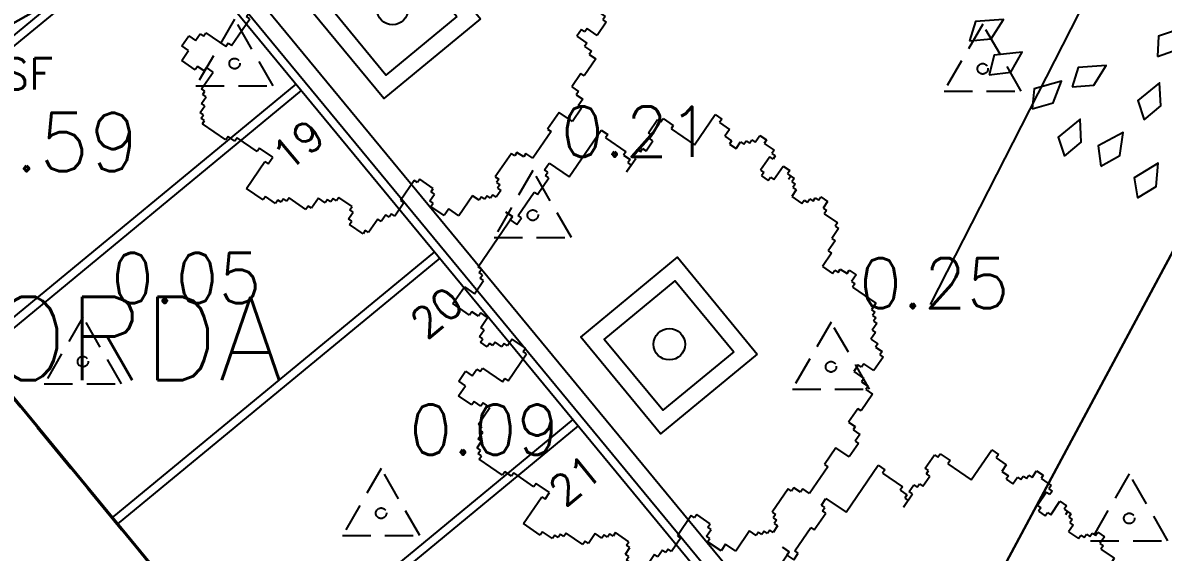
# Model space of a CAD drawing. Header units: metres. Extents: x 543100 to 543604, y 9574012 to 9574398.
# Drawn here: x 543220.15 to 543233.79, y 9574146.17 to 9574152.51 of the extents above; entities that cross this region are included whole.
import ezdxf
from ezdxf.enums import TextEntityAlignment as Align

# ---------------------------------------------------------------- set-up
doc = ezdxf.new("R2010")
doc.units = ezdxf.units.M
doc.header["$LTSCALE"] = 0.1
doc.linetypes.add('CONTINUO', pattern=[0])
doc.linetypes.add('DASHED2', pattern=[9.524999999999999, 6.35, -3.175])
for name, color, linetype in [('_BORDA_ASF', 2, 'CONTINUO'), ('C-TINN-BNDY', 110, 'Continuous'), ('C-TOPO-TEXT', 7, 'Continuous'), ('E2', 7, 'CONTINUO'), ('IMPL_CANTEIRO', 8, 'Continuous'), ('IMPL_MEIO FIO', 8, 'Continuous'), ('IMPL_VEGETAÇÃO', 8, 'Continuous'), ('IMPL_ÁRVORES', 8, 'Continuous'), ('IMPLANTAÇÃO', 1, 'Continuous'), ('MalhaTriTG', 7, 'CONTINUO'), ('PROJ_PLATOS', 2, 'DASHED2'), ('PROJ_TERRA_PERFIS', 2, 'Continuous'), ('TOPO_PONTOS', 2, 'Continuous'), ('V-NODE', 1, 'Continuous'), ('V-NODE-TEXT', 1, 'Continuous'), ('XREF_IMPLNTACAO', 2, 'Continuous')]:
    doc.layers.add(name, color=color, linetype=linetype)
doc.layers.get('IMPLANTAÇÃO').off()
doc.styles.add('COTA250', font='ROMANS.SHX')
doc.styles.add('SIMPLEX', font='simplex', dxfattribs={"height": 0.2})
doc.styles.get("Standard").update_dxf_attribs({"font": 'simplex.shx'})

# ---------------------------------------------------------------- blocks, each defined once
blk = doc.blocks.new('A1')
at = {"color": 2, "linetype": 'ByBlock'}
for points in [[(2064.413029571505, 493.4439551804332), (2045.784321432687, 504.8805277409156), (2024.17452995056, 496.4220492768701), (2048.113343840594, 481.3928191364343)], [(1991.634734787459, 463.9779184025687), (1971.516955659622, 472.5277091494844), (1951.399176531785, 460.9603451977754), (1977.300817158875, 449.6444456797995)], [(1928.840477847009, 447.0518024302787), (1912.988296212271, 462.1027923070845), (1890.094214993406, 458.3093781493918), (1910.39606976075, 438.6426737462253)], [(2052.781049345781, 446.1636626359495), (2034.707317164193, 458.4585462824401), (2012.725750997397, 451.0194808382789), (2035.935842473293, 434.887642047972)], [(2060.538128300302, 409.4101362825501), (2040.420349172464, 417.9599270294652), (2020.302570044627, 406.3925630777569), (2046.204210671717, 395.0766635597803)], [(1994.866913632933, 384.6585699560381), (1983.375456224653, 403.2534715552995), (1960.270752928249, 405.4217961188431), (1974.888176513747, 381.2293283489356)], [(2032.721717842461, 358.8430851264791), (2017.828706599799, 374.8437780795495), (1994.744143173223, 372.4706204294775), (2013.793462005333, 351.5883786650391)], [(2021.972148964042, 304.8519490560146), (2009.706555777216, 322.9455717620334), (1986.530953124968, 324.1373718848881), (2002.155844833067, 300.5830234925842)], [(2000.334241244043, 271.8255011096674), (1988.864301776881, 290.4336833817789), (1965.762122218619, 292.6287336056992), (1980.351550606194, 268.4193728458674)]]:
    blk.add_lwpolyline(points, close=True, dxfattribs=at)
blk = doc.blocks.new('A$C2D12074D')
at = {"layer": 'IMPL_MEIO FIO', "color": 1}
for p, q in [((32.50010823388584, 5.000001030042768), (1.69344712048769e-05, 5.000001030042768)), ((14.30010823393241, 5.000001030042768), (14.30010823393241, 1.030042767524719e-06)), ((14.40010823355988, 5.000001030042768), (14.40010823355988, 1.030042767524719e-06)), ((16.90010823390912, 5.000001030042768), (16.90010823390912, 1.030042767524719e-06)), ((17.00010823353659, 5.000001030042768), (17.00010823353659, 1.030042767524719e-06)), ((19.50010823388584, 5.000001030042768), (19.50010823388584, 1.030042767524719e-06)), ((19.60010823351331, 5.000001030042768), (19.60010823351331, 1.030042767524719e-06)), ((22.10010823386256, 5.000001030042768), (22.10010823386256, 1.030042767524719e-06)), ((22.20010823349003, 5.000001030042768), (22.20010823349003, 1.030042767524719e-06)), ((19.60010823351331, 1.030042767524719e-06), (19.50010823388584, 1.030042767524719e-06))]:
    blk.add_line(p, q, dxfattribs=at)
at = {"layer": 'IMPL_MEIO FIO', "color": 1, "style": 'COTA250'}
for s, p in [('19', (17.47707110526972, 4.558197092264891)), ('20', (20.07707110524643, 4.558197092264891)), ('21', (22.67707110522315, 4.558197092264891))]:
    blk.add_text(s, height=0.36, rotation=90, dxfattribs=at).set_placement(p, align=Align.MIDDLE_CENTER)
blk = doc.blocks.new('Arv-sup')
at = {"layer": 'IMPL_VEGETAÇÃO', "color": 2}
for p, q in [((-0.415055821887476, 2.138491807605618), (-0.3374561002065271, 2.138491807605618)), ((-0.415055821887476, 2.060930780092463), (-0.415055821887476, 2.138491807605618)), ((-0.3374561002065271, 2.138491807605618), (-0.3374561002065271, 2.09971129384904)), ((-0.3374561002065271, 2.09971129384904), (-0.2210565176851027, 2.09971129384904)), ((-0.2210565176851027, 2.09971129384904), (-0.2210565176851027, 2.060930780092463)), ((-0.8806546373597381, 2.060930780092463), (-0.8030544302922191, 2.060930780092463)), ((-0.8806546373597381, 1.71190549425117), (-0.8806546373597381, 2.060930780092463)), ((-0.8030544302922191, 2.060930780092463), (-0.8030544302922191, 2.022150266335885)), ((-0.8030544302922191, 2.022150266335885), (-0.6866548477707966, 2.022150266335885)), ((-0.6866548477707966, 2.022150266335885), (-0.6866548477707966, 1.94458890780669)), ((-0.5314554044088986, 1.983369752579293), (-0.492655543568425, 1.983369752579293)), ((-0.5314554044088986, 1.905808394050112), (-0.5314554044088986, 1.983369752579293)), ((-0.492655543568425, 2.022150266335885), (-0.4538556827279496, 2.022150266335885)), ((-0.492655543568425, 1.983369752579293), (-0.492655543568425, 2.022150266335885)), ((-0.4538556827279496, 2.060930780092463), (-0.415055821887476, 2.060930780092463)), ((-0.4538556827279496, 2.022150266335885), (-0.4538556827279496, 2.060930780092463)), ((-0.2210565176851027, 2.060930780092463), (-0.1822566568446291, 2.060930780092463)), ((-0.2210565176851027, 2.022150266335885), (-0.2210565176851027, 1.86702788029352)), ((-0.1822566568446291, 2.022150266335885), (-0.2210565176851027, 2.022150266335885)), ((-0.1822566568446291, 2.060930780092463), (-0.1822566568446291, 2.022150266335885)), ((-0.06585707432320476, 2.022150266335885), (0.01174264735774422, 2.022150266335885)), ((-0.06585707432320476, 1.86702788029352), (-0.06585707432320476, 2.022150266335885)), ((0.01174264735774422, 2.022150266335885), (0.01174264735774422, 1.983369752579293)), ((0.01174264735774422, 1.983369752579293), (0.05054250819821782, 1.983369752579293)), ((0.01174264735774422, 1.983369752579293), (0.08934236903869142, 1.983369752579293)), ((0.05054250819821782, 1.983369752579293), (0.05054250819821782, 1.94458890780669)), ((0.08934236903869142, 1.983369752579293), (0.08934236903869142, 1.94458890780669)), ((0.3997412557624873, 1.983369752579293), (0.4773414628300063, 1.983369752579293)), ((0.3997412557624873, 1.94458890780669), (0.3997412557624873, 1.983369752579293)), ((0.4773414628300063, 1.983369752579293), (0.4773414628300063, 1.905808394050112)), ((-0.6866548477707966, 1.94458890780669), (-0.6090551260898476, 1.94458890780669)), ((-0.6090551260898476, 1.94458890780669), (-0.6090551260898476, 1.905808394050112)), ((-0.6090551260898476, 1.905808394050112), (-0.5314554044088986, 1.905808394050112)), ((-0.2210565176851027, 1.86702788029352), (-0.1822566568446291, 1.86702788029352)), ((-0.1822566568446291, 1.86702788029352), (-0.1822566568446291, 1.828247366536942)), ((-0.1046569351636801, 1.86702788029352), (-0.06585707432320476, 1.86702788029352)), ((-0.1046569351636801, 1.828247366536942), (-0.1046569351636801, 1.86702788029352)), ((0.08934236903869142, 1.94458890780669), (0.1281422298791668, 1.94458890780669)), ((0.1281422298791668, 1.94458890780669), (0.1281422298791668, 1.905808394050112)), ((0.1281422298791668, 1.905808394050112), (0.1669420907196404, 1.905808394050112)), ((0.1669420907196404, 1.905808394050112), (0.1669420907196404, 1.828247366536942)), ((0.2833416732410647, 1.86702788029352), (0.3221415340815383, 1.86702788029352)), ((0.2833416732410647, 1.828247366536942), (0.2833416732410647, 1.86702788029352)), ((0.3221415340815383, 1.905808394050112), (0.3609413949220137, 1.905808394050112)), ((0.3221415340815383, 1.86702788029352), (0.3221415340815383, 1.905808394050112)), ((0.3609413949220137, 1.94458890780669), (0.3997412557624873, 1.94458890780669)), ((0.3609413949220137, 1.905808394050112), (0.3609413949220137, 1.94458890780669)), ((0.4773414628300063, 1.905808394050112), (0.5161413236704799, 1.905808394050112)), ((0.5161413236704799, 1.905808394050112), (0.5161413236704799, 1.86702788029352)), ((0.5161413236704799, 1.86702788029352), (0.6713407670323779, 1.86702788029352)), ((0.6713407670323779, 1.86702788029352), (0.6713407670323779, 1.828247366536942)), ((-1.268653245764483, 1.750686008007747), (-1.152253663243059, 1.750686008007747)), ((-1.268653245764483, 1.71190549425117), (-1.268653245764483, 1.750686008007747)), ((-1.152253663243059, 1.750686008007747), (-1.152253663243059, 1.71190549425117)), ((-0.1822566568446291, 1.828247366536942), (-0.1046569351636801, 1.828247366536942)), ((0.1669420907196404, 1.828247366536942), (0.2833416732410647, 1.828247366536942)), ((0.6713407670323779, 1.828247366536942), (0.7101406278728533, 1.828247366536942)), ((0.7101406278728533, 1.828247366536942), (0.7101406278728533, 1.71190549425117)), ((-1.307453106604957, 1.71190549425117), (-1.268653245764483, 1.71190549425117)), ((-1.307453106604957, 1.556783108208819), (-1.307453106604957, 1.71190549425117)), ((-1.152253663243059, 1.71190549425117), (-0.8806546373597381, 1.71190549425117)), ((0.7101406278728533, 1.71190549425117), (0.7489404887133269, 1.71190549425117)), ((0.7489404887133269, 1.71190549425117), (0.7489404887133269, 1.595563621965397)), ((-1.268653245764483, 1.556783108208819), (-1.307453106604957, 1.556783108208819)), ((-1.268653245764483, 1.518002594452227), (-1.268653245764483, 1.556783108208819)), ((0.7489404887133269, 1.595563621965397), (0.7877403495538022, 1.595563621965397)), ((0.7877403495538022, 1.595563621965397), (0.7877403495538022, 1.440441235923046)), ((1.020539514596647, 1.556783108208819), (1.098139236277596, 1.556783108208819)), ((1.020539514596647, 1.518002594452227), (1.020539514596647, 1.556783108208819)), ((1.098139236277596, 1.556783108208819), (1.098139236277596, 1.479221749679624)), ((-1.229853384924008, 1.518002594452227), (-1.268653245764483, 1.518002594452227)), ((-1.229853384924008, 1.401660722166454), (-1.229853384924008, 1.518002594452227)), ((0.7877403495538022, 1.440441235923046), (0.9041399320752248, 1.440441235923046)), ((0.9041399320752248, 1.479221749679624), (0.9429397929157002, 1.479221749679624)), ((0.9041399320752248, 1.440441235923046), (0.9041399320752248, 1.479221749679624)), ((0.9429397929157002, 1.518002594452227), (1.020539514596647, 1.518002594452227)), ((0.9429397929157002, 1.479221749679624), (0.9429397929157002, 1.518002594452227)), ((1.098139236277596, 1.479221749679624), (1.136939097118072, 1.479221749679624)), ((1.136939097118072, 1.479221749679624), (1.136939097118072, 1.440441235923046)), ((1.136939097118072, 1.440441235923046), (1.408538123001392, 1.440441235923046)), ((1.408538123001392, 1.440441235923046), (1.408538123001392, 1.362880208409877)), ((-1.695451715009701, 0.7811711779970381), (-1.695451715009701, 1.324099363637274)), ((-1.695451715009701, 1.324099363637274), (-1.617851993328753, 1.324099363637274)), ((-1.617851993328753, 1.324099363637274), (-1.617851993328753, 1.285318849880682)), ((-1.307453106604957, 1.362880208409877), (-1.268653245764483, 1.362880208409877)), ((-1.307453106604957, 1.285318849880682), (-1.307453106604957, 1.362880208409877)), ((-1.268653245764483, 1.401660722166454), (-1.229853384924008, 1.401660722166454)), ((-1.268653245764483, 1.362880208409877), (-1.268653245764483, 1.401660722166454)), ((1.408538123001392, 1.362880208409877), (1.447337983841868, 1.362880208409877)), ((1.447337983841868, 1.362880208409877), (1.447337983841868, 1.324099363637274)), ((1.447337983841868, 1.324099363637274), (1.486137844682341, 1.324099363637274)), ((1.486137844682341, 1.324099363637274), (1.486137844682341, 1.285318849880682)), ((-1.617851993328753, 1.285318849880682), (-1.385052828285906, 1.285318849880682)), ((-1.385052828285906, 1.285318849880682), (-1.385052828285906, 1.246538336124104)), ((-1.385052828285906, 1.246538336124104), (-1.307453106604957, 1.246538336124104)), ((-1.268653245764483, 1.285318849880682), (-1.307453106604957, 1.285318849880682)), ((-1.307453106604957, 1.246538336124104), (-1.307453106604957, 1.207757822367526)), ((-1.307453106604957, 1.207757822367526), (-1.268653245764483, 1.207757822367526)), ((-1.268653245764483, 1.130196463838331), (-1.268653245764483, 1.285318849880682)), ((-1.268653245764483, 1.207757822367526), (-1.268653245764483, 1.130196463838331)), ((1.486137844682341, 1.285318849880682), (1.524937705522817, 1.285318849880682)), ((1.524937705522817, 1.285318849880682), (1.524937705522817, 1.207757822367526)), ((1.524937705522817, 1.207757822367526), (1.56373756636329, 1.207757822367526)), ((1.56373756636329, 1.207757822367526), (1.56373756636329, 1.130196463838331)), ((1.56373756636329, 1.130196463838331), (1.641337288044239, 1.130196463838331)), ((1.641337288044239, 1.130196463838331), (1.641337288044239, 1.091415950081753)), ((1.641337288044239, 1.091415950081753), (1.718937009725188, 1.091415950081753)), ((1.718937009725188, 1.091415950081753), (1.718937009725188, 1.052635436325176)), ((1.718937009725188, 1.052635436325176), (1.757736870565662, 1.052635436325176)), ((1.757736870565662, 1.052635436325176), (1.757736870565662, 0.8975130502828108)), ((1.641337288044239, 0.8975130502828108), (1.641337288044239, 0.8587322055102078)), ((1.757736870565662, 0.8975130502828108), (1.641337288044239, 0.8975130502828108)), ((-1.928250880052548, 0.7811711779970381), (-1.695451715009701, 0.7811711779970381)), ((-1.928250880052548, 0.7036101504838825), (-1.928250880052548, 0.7811711779970381)), ((1.602537427203764, 0.8587322055102078), (1.602537427203764, 0.7811711779970381)), ((1.641337288044239, 0.8587322055102078), (1.602537427203764, 0.8587322055102078)), ((1.602537427203764, 0.7811711779970381), (1.718937009725188, 0.7811711779970381)), ((1.718937009725188, 0.7811711779970381), (1.718937009725188, 0.7423906642404603)), ((-1.889451019212073, 0.7036101504838825), (-1.928250880052548, 0.7036101504838825)), ((-1.889451019212073, 0.6648293057112653), (-1.889451019212073, 0.7036101504838825)), ((-1.850651158371599, 0.6648293057112653), (-1.889451019212073, 0.6648293057112653)), ((-1.850651158371599, 0.470926405912337), (-1.850651158371599, 0.6648293057112653)), ((1.718937009725188, 0.7423906642404603), (1.796536731406137, 0.7423906642404603)), ((1.796536731406137, 0.7423906642404603), (1.796536731406137, 0.7036101504838825)), ((1.796536731406137, 0.7036101504838825), (1.874136938473656, 0.7036101504838825)), ((1.874136938473656, 0.7036101504838825), (1.874136938473656, 0.5097069196689148)), ((-1.889451019212073, 0.470926405912337), (-1.850651158371599, 0.470926405912337)), ((-1.889451019212073, 0.1994621475841996), (-1.889451019212073, 0.470926405912337)), ((1.835337077633181, 0.5097069196689148), (1.835337077633181, 0.3545845336265643)), ((1.874136938473656, 0.5097069196689148), (1.835337077633181, 0.5097069196689148)), ((1.835337077633181, 0.3545845336265643), (1.91293679931413, 0.3545845336265643)), ((1.91293679931413, 0.3545845336265643), (1.91293679931413, 0.3158040198699723)), ((1.91293679931413, 0.3158040198699723), (1.990536520995079, 0.3158040198699723)), ((1.990536520995079, 0.3158040198699723), (1.990536520995079, 0.2382429923568168)), ((1.990536520995079, 0.2382429923568168), (2.029336381835552, 0.2382429923568168)), ((2.029336381835552, 0.2382429923568168), (2.029336381835552, 0.08312060631445206)), ((-2.005850601733496, 0.1606816338276218), (-1.928250880052548, 0.1606816338276218)), ((-1.928250880052548, 0.1606816338276218), (-2.005850601733496, 0.1606816338276218)), ((-1.928250880052548, 0.1606816338276218), (-1.928250880052548, 0.121901120071044)), ((-1.928250880052548, -0.4210273965852167), (-1.928250880052548, 0.1606816338276218)), ((-1.928250880052548, 0.121901120071044), (-1.850651158371599, 0.121901120071044)), ((-1.850651158371599, 0.1994621475841996), (-1.889451019212073, 0.1994621475841996)), ((-1.850651158371599, 0.121901120071044), (-1.850651158371599, 0.1994621475841996)), ((1.874136938473656, 0.08312060631445206), (1.874136938473656, -0.1107826245005015)), ((2.029336381835552, 0.08312060631445206), (1.874136938473656, 0.08312060631445206)), ((1.874136938473656, -0.1107826245005015), (1.91293679931413, -0.1107826245005015)), ((1.91293679931413, -0.1107826245005015), (1.91293679931413, -0.4210273965852167)), ((-1.889451019212073, -0.4210273965852167), (-1.928250880052548, -0.4210273965852167)), ((-1.889451019212073, -0.4598079103417945), (-1.889451019212073, -0.4210273965852167)), ((1.835337077633181, -0.4210273965852167), (1.835337077633181, -0.4598079103417945)), ((1.91293679931413, -0.4210273965852167), (1.835337077633181, -0.4210273965852167)), ((-1.850651158371599, -0.4598079103417945), (-1.889451019212073, -0.4598079103417945)), ((-1.850651158371599, -0.4985884240983864), (-1.850651158371599, -0.4598079103417945)), ((-1.811851297531124, -0.4985884240983864), (-1.850651158371599, -0.4985884240983864)), ((-1.811851297531124, -0.653710810140737), (-1.811851297531124, -0.4985884240983864)), ((1.718937009725188, -0.4985884240983864), (1.718937009725188, -0.7700526824265097)), ((1.757736870565662, -0.4985884240983864), (1.718937009725188, -0.4985884240983864)), ((1.757736870565662, -0.4598079103417945), (1.757736870565662, -0.4985884240983864)), ((1.835337077633181, -0.4598079103417945), (1.757736870565662, -0.4598079103417945)), ((-1.928250880052548, -0.653710810140737), (-1.811851297531124, -0.653710810140737)), ((-1.928250880052548, -0.8476137099396652), (-1.928250880052548, -0.653710810140737)), ((-1.734251575850176, -0.8476137099396652), (-1.928250880052548, -0.8476137099396652)), ((-1.734251575850176, -0.8088331961830875), (-1.734251575850176, -0.8476137099396652)), ((-1.656651854169227, -0.8088331961830875), (-1.734251575850176, -0.8088331961830875)), ((-1.656651854169227, -0.7700526824265097), (-1.656651854169227, -0.8088331961830875)), ((-1.579052132488278, -0.7700526824265097), (-1.656651854169227, -0.7700526824265097)), ((-1.579052132488278, -0.8863942236962572), (-1.579052132488278, -0.7700526824265097)), ((-1.268653245764483, -0.8088331961830875), (-1.268653245764483, -0.8863942236962572)), ((-1.113453802402585, -0.8088331961830875), (-1.268653245764483, -0.8088331961830875)), ((-1.113453802402585, -0.8476137099396652), (-1.113453802402585, -0.8088331961830875)), ((-1.07465394156211, -0.8476137099396652), (-1.113453802402585, -0.8476137099396652)), ((-1.07465394156211, -1.15785848202438), (-1.07465394156211, -0.8476137099396652)), ((1.718937009725188, -0.7700526824265097), (1.757736870565662, -0.7700526824265097)), ((1.757736870565662, -0.7700526824265097), (1.757736870565662, -0.8088331961830875)), ((1.757736870565662, -0.8088331961830875), (1.796536731406137, -0.8088331961830875)), ((1.796536731406137, -0.8088331961830875), (1.796536731406137, -0.8476137099396652)), ((1.796536731406137, -0.8476137099396652), (1.835337077633181, -0.8476137099396652)), ((1.835337077633181, -0.8476137099396652), (1.835337077633181, -0.9251750684688602)), ((-1.540252271647804, -0.8863942236962572), (-1.579052132488278, -0.8863942236962572)), ((-1.540252271647804, -0.963955582225438), (-1.540252271647804, -0.8863942236962572)), ((-1.501452410807329, -0.963955582225438), (-1.540252271647804, -0.963955582225438)), ((-1.501452410807329, -1.00273609598203), (-1.501452410807329, -0.963955582225438)), ((-1.42385268912638, -0.963955582225438), (-1.42385268912638, -1.00273609598203)), ((-1.385052828285906, -0.963955582225438), (-1.42385268912638, -0.963955582225438)), ((-1.385052828285906, -0.9251750684688602), (-1.385052828285906, -0.963955582225438)), ((-1.307453106604957, -0.9251750684688602), (-1.385052828285906, -0.9251750684688602)), ((-1.307453106604957, -0.8863942236962572), (-1.307453106604957, -0.9251750684688602)), ((-1.268653245764483, -0.8863942236962572), (-1.307453106604957, -0.8863942236962572)), ((1.757736870565662, -0.963955582225438), (1.757736870565662, -1.00273609598203)), ((1.796536731406137, -0.963955582225438), (1.757736870565662, -0.963955582225438)), ((1.796536731406137, -0.9251750684688602), (1.796536731406137, -0.963955582225438)), ((1.835337077633181, -0.9251750684688602), (1.796536731406137, -0.9251750684688602)), ((-1.42385268912638, -1.00273609598203), (-1.501452410807329, -1.00273609598203)), ((1.641337288044239, -1.041516609738608), (1.641337288044239, -1.274200354310153)), ((1.718937009725188, -1.041516609738608), (1.641337288044239, -1.041516609738608)), ((1.718937009725188, -1.00273609598203), (1.718937009725188, -1.041516609738608)), ((1.757736870565662, -1.00273609598203), (1.718937009725188, -1.00273609598203)), ((-1.346252967445432, -1.196638995780958), (-1.113453802402585, -1.196638995780958)), ((-1.346252967445432, -1.235419840553575), (-1.346252967445432, -1.196638995780958)), ((-1.113453802402585, -1.15785848202438), (-1.07465394156211, -1.15785848202438)), ((-1.113453802402585, -1.196638995780958), (-1.113453802402585, -1.15785848202438)), ((-1.113453802402585, -1.15785848202438), (-1.113453802402585, -1.196638995780958)), ((-1.113453802402585, -1.196638995780958), (-1.113453802402585, -1.15785848202438)), ((1.29213854047997, -1.196638995780958), (1.136939097118072, -1.196638995780958)), ((1.136939097118072, -1.196638995780958), (1.136939097118072, -1.235419840553575)), ((1.29213854047997, -1.235419840553575), (1.29213854047997, -1.196638995780958)), ((-1.385052828285906, -1.235419840553575), (-1.346252967445432, -1.235419840553575)), ((-1.385052828285906, -1.312980868066731), (-1.385052828285906, -1.235419840553575)), ((1.098139236277596, -1.235419840553575), (1.098139236277596, -1.468103254109096)), ((1.136939097118072, -1.235419840553575), (1.098139236277596, -1.235419840553575)), ((1.330938401320443, -1.235419840553575), (1.29213854047997, -1.235419840553575)), ((1.330938401320443, -1.312980868066731), (1.330938401320443, -1.235419840553575)), ((1.524937705522817, -1.274200354310153), (1.524937705522817, -1.351761381823323)), ((1.641337288044239, -1.274200354310153), (1.524937705522817, -1.274200354310153)), ((-1.462652549966855, -1.312980868066731), (-1.385052828285906, -1.312980868066731)), ((-1.462652549966855, -1.429322740352504), (-1.462652549966855, -1.312980868066731)), ((1.369738262160919, -1.312980868066731), (1.330938401320443, -1.312980868066731)), ((1.369738262160919, -1.351761381823323), (1.369738262160919, -1.312980868066731)), ((1.524937705522817, -1.351761381823323), (1.369738262160919, -1.351761381823323)), ((-1.385052828285906, -1.429322740352504), (-1.462652549966855, -1.429322740352504)), ((-1.385052828285906, -1.545664612638276), (-1.385052828285906, -1.429322740352504)), ((-1.229853384924008, -1.506883767865673), (-1.229853384924008, -1.545664612638276)), ((-1.152253663243059, -1.506883767865673), (-1.229853384924008, -1.506883767865673)), ((-1.152253663243059, -1.468103254109096), (-1.152253663243059, -1.506883767865673)), ((-1.07465394156211, -1.468103254109096), (-1.152253663243059, -1.468103254109096)), ((-1.07465394156211, -1.662006153908024), (-1.07465394156211, -1.468103254109096)), ((1.098139236277596, -1.468103254109096), (1.136939097118072, -1.468103254109096)), ((1.136939097118072, -1.468103254109096), (1.136939097118072, -1.623225640151446)), ((-1.229853384924008, -1.545664612638276), (-1.385052828285906, -1.545664612638276)), ((1.098139236277596, -1.623225640151446), (1.098139236277596, -1.662006153908024)), ((1.136939097118072, -1.623225640151446), (1.098139236277596, -1.623225640151446)), ((-1.035854080721636, -1.662006153908024), (-1.07465394156211, -1.662006153908024)), ((-1.035854080721636, -1.700786998680641), (-1.035854080721636, -1.662006153908024)), ((-0.9970542198811607, -1.700786998680641), (-1.035854080721636, -1.700786998680641)), ((-0.9970542198811607, -1.778348026193797), (-0.9970542198811607, -1.700786998680641)), ((1.020539514596647, -1.739567512437219), (1.020539514596647, -1.894689898479569)), ((1.059339375437123, -1.739567512437219), (1.020539514596647, -1.739567512437219)), ((1.059339375437123, -1.662006153908024), (1.059339375437123, -1.739567512437219)), ((1.098139236277596, -1.662006153908024), (1.059339375437123, -1.662006153908024)), ((-0.9582543590406871, -1.778348026193797), (-0.9970542198811607, -1.778348026193797)), ((-0.9582543590406871, -1.855909053706966), (-0.9582543590406871, -1.778348026193797)), ((-0.1434567960041537, -1.817128539950389), (-0.2986562393660517, -1.817128539950389)), ((-0.2986562393660517, -1.817128539950389), (-0.2986562393660517, -1.855909053706966)), ((-0.1434567960041537, -1.894689898479569), (-0.1434567960041537, -1.817128539950389)), ((0.5549411845109553, -1.817128539950389), (0.5549411845109553, -1.855909053706966)), ((0.5937410453514289, -1.817128539950389), (0.5549411845109553, -1.817128539950389)), ((0.5937410453514289, -1.778348026193797), (0.5937410453514289, -1.817128539950389)), ((0.7489404887133269, -1.778348026193797), (0.5937410453514289, -1.778348026193797)), ((0.7489404887133269, -1.817128539950389), (0.7489404887133269, -1.778348026193797)), ((0.7877403495538022, -1.817128539950389), (0.7489404887133269, -1.817128539950389)), ((0.7877403495538022, -1.894689898479569), (0.7877403495538022, -1.817128539950389)), ((-0.9194544982002117, -1.855909053706966), (-0.9582543590406871, -1.855909053706966)), ((-0.9194544982002117, -1.894689898479569), (-0.9194544982002117, -1.855909053706966)), ((-0.8806546373597381, -1.894689898479569), (-0.9194544982002117, -1.894689898479569)), ((-0.8806546373597381, -1.933470412236161), (-0.8806546373597381, -1.894689898479569)), ((-0.6090551260898476, -1.933470412236161), (-0.8806546373597381, -1.933470412236161)), ((-0.6090551260898476, -1.894689898479569), (-0.6090551260898476, -1.933470412236161)), ((-0.5314554044088986, -1.894689898479569), (-0.6090551260898476, -1.894689898479569)), ((-0.5314554044088986, -1.855909053706966), (-0.5314554044088986, -1.894689898479569)), ((-0.2986562393660517, -1.855909053706966), (-0.5314554044088986, -1.855909053706966)), ((-0.1822566568446291, -2.204934670564285), (-0.1822566568446291, -1.894689898479569)), ((-0.1822566568446291, -1.894689898479569), (-0.1434567960041537, -1.894689898479569)), ((0.4385411166029627, -1.894689898479569), (0.4385411166029627, -2.011031439749317)), ((0.5161413236704799, -1.894689898479569), (0.4385411166029627, -1.894689898479569)), ((0.5161413236704799, -1.855909053706966), (0.5161413236704799, -1.894689898479569)), ((0.5549411845109553, -1.855909053706966), (0.5161413236704799, -1.855909053706966)), ((0.8265402103942758, -1.894689898479569), (0.7877403495538022, -1.894689898479569)), ((0.8265402103942758, -1.933470412236161), (0.8265402103942758, -1.894689898479569)), ((0.9817396537561738, -1.933470412236161), (0.8265402103942758, -1.933470412236161)), ((0.9817396537561738, -1.894689898479569), (0.9817396537561738, -1.933470412236161)), ((1.020539514596647, -1.894689898479569), (0.9817396537561738, -1.894689898479569)), ((0.2057419515601158, -2.049812284521934), (0.2057419515601158, -2.088592798278512)), ((0.3997412557624873, -2.049812284521934), (0.2057419515601158, -2.049812284521934)), ((0.3997412557624873, -2.011031439749317), (0.3997412557624873, -2.049812284521934)), ((0.4385411166029627, -2.011031439749317), (0.3997412557624873, -2.011031439749317)), ((0.01174264735774422, -2.166153825791667), (0.01174264735774422, -2.204934670564285)), ((0.1281422298791668, -2.166153825791667), (0.01174264735774422, -2.166153825791667)), ((0.1281422298791668, -2.12737331203509), (0.1281422298791668, -2.166153825791667)), ((0.1669420907196404, -2.12737331203509), (0.1281422298791668, -2.12737331203509)), ((0.1669420907196404, -2.088592798278512), (0.1669420907196404, -2.12737331203509)), ((0.2057419515601158, -2.088592798278512), (0.1669420907196404, -2.088592798278512)), ((0.01174264735774422, -2.204934670564285), (-0.1822566568446291, -2.204934670564285))]:
    blk.add_line(p, q, dxfattribs=at)
blk.add_circle((0, 1.4210854715202e-14), 0.15, dxfattribs=at)
blk = doc.blocks.new('A$C00972E22')
at = {"layer": 'IMPL_CANTEIRO'}
for points in [[(108.6311485612532, 63.93928468599916), (108.032740169554, 62.56381844170392), (106.6572739229305, 63.16222683340311), (107.2556823146297, 64.537693079561)], [(108.3679652767023, 63.83567697554827), (107.9291324560763, 62.82700172625482), (106.9204572084127, 63.26583454757929), (107.3592900288058, 64.27450979501009)], [(113.3994315514574, 61.86480226367712), (112.8010231597582, 60.48933601938188), (111.4255569131346, 61.08774441108108), (112.0239653048338, 62.46321065723896)], [(113.1362482669065, 61.76119455322623), (112.6974154462805, 60.75251930393279), (111.6887401986169, 61.19135212525725), (112.12757301901, 62.20002737268806)]]:
    blk.add_lwpolyline(points, close=True, dxfattribs=at)
at = {"layer": 'IMPL_MEIO FIO'}
for p, q in [((121.7146471024025, 56.17517173662782), (95.86074409121647, 67.42313404381275)), ((121.4514638168039, 56.07156402058899), (95.93378588207997, 67.17324872687459))]:
    blk.add_line(p, q, dxfattribs=at)
at = {"layer": 'IMPL_MEIO FIO', "rotation": 336.4881375399603}
blk.add_blockref('A$C2D12074D', (89.52818690880667, 64.3983079586178), dxfattribs=at)
at = {"layer": 'IMPL_VEGETAÇÃO', "xscale": 0.01191695927106706, "yscale": 0.01191695927106706, "zscale": 0.01191695927106706, "rotation": 270.0000000000018}
blk.add_blockref('A1', (110.7221410917118, 90.19363564066589), dxfattribs=at)
at = {"layer": 'IMPL_ÁRVORES', "xscale": 1.250000000032823, "yscale": 1.250000000032823, "zscale": 1.250000000032823, "rotation": 352.5671641060251}
for p in [(107.6407294980017, 63.56613325513899), (112.4090124882059, 61.49165083281696), (117.1772954786429, 59.41716840863228)]:
    blk.add_blockref('Arv-sup', p, dxfattribs=at)
blk = doc.blocks.new('Base_Implantacao')
at = {"layer": 'IMPLANTAÇÃO', "rotation": 333.0393706475627}
blk.add_blockref('A$C00972E22', (543099.8097354489, 9574144.815856133), dxfattribs=at)
at = {"layer": 'MalhaTriTG', "color": 132}
mesh = blk.add_polyface(dxfattribs=at)
corners = [(543142.756, 9574194.541, 31.722), (543148.318, 9574190.698, 31.624), (543151.565, 9574196.499, 31.609), (543165.31, 9574192.044, 31.151), (543178.769, 9574179.812, 30.825), (543176.729, 9574192.765, 30.868), (543154.598, 9574198.364, 31.621), (543180.502, 9574198.731, 30.876), (543188.743, 9574184.577, 31), (543167.061, 9574201.461, 31.347), (543157.511, 9574198.838, 31.405), (543195.541, 9574163.399, 30.542), (543212.146, 9574141.696, 30.606), (543217.527, 9574151.083, 30.588), (543203.54, 9574153.613, 30.565), (543204.89, 9574166.147, 30.691), (543210.062, 9574160.14, 30.652), (543213.866, 9574164.081, 30.605), (543227.87, 9574138.514, 30.536), (543242.024, 9574164.941, 30.147), (543196.284, 9574190.719, 30.635), (543189.881, 9574180.728, 30.729), (543199.388, 9574171.327, 30.672), (543212.837, 9574183.447, 30.322), (543228.12, 9574178.146, 30.249), (543230.544, 9574191.565, 30.227), (543214.869, 9574201.169, 30.374), (543248.316, 9574182.248, 30.087), (543233.964, 9574136.193, 30.404), (543243.37, 9574169.714, 30.153), (543270.17, 9574136.639, 31.32), (543248.6, 9574210.1, 30.139), (543261.591, 9574204.385, 30.088), (543269.51, 9574216.865, 29.996)]
mesh.append_faces([[corners[k] for k in face] for face in [(0, 1, 2), (2, 1, 3), (3, 4, 5), (3, 6, 2), (7, 5, 8), (9, 3, 5), (3, 10, 6), (5, 4, 8), (3, 1, 4), (1, 11, 4), (12, 13, 14), (15, 11, 14), (16, 14, 13), (15, 14, 16), (16, 13, 17), (14, 11, 1), (13, 18, 19), (13, 19, 17), (20, 8, 21), (21, 8, 4), (22, 21, 11), (20, 21, 22), (20, 22, 23), (20, 7, 8), (23, 15, 17), (17, 15, 16), (19, 24, 17), (23, 17, 24), (23, 25, 26), (25, 23, 24), (26, 20, 23), (25, 24, 27), (23, 22, 15), (22, 11, 15), (11, 21, 4), (18, 28, 19), (19, 29, 24), (27, 24, 29), (19, 30, 29), (29, 30, 27), (27, 31, 25), (32, 27, 30), (30, 33, 32)]], dxfattribs={"color": 132})
mesh = blk.add_polyface(dxfattribs=at)
corners = [(543217.527, 9574151.083, 30.588), (543212.146, 9574141.696, 30.606), (543227.87, 9574138.514, 30.536), (543218.213, 9574132.127, 30.606), (543218.149, 9574132.02, 30.592), (543220.397, 9574127.869, 30.711), (543234.75, 9574129.498, 30.578), (543224.923, 9574118.643, 30.568), (543233.964, 9574136.193, 30.404), (543230.494, 9574107.16, 30.55), (543244.423, 9574117.288, 30.838), (543236.638, 9574082.971, 30.735), (543252.639, 9574083.92, 30.902), (543235.958, 9574090.724, 30.618), (543249.491, 9574108.999, 30.853), (543234.028, 9574098.294, 30.574), (543251.976, 9574103.299, 30.912), (543253.689, 9574094.488, 30.921), (543250.322, 9574065.652, 31.089), (543251.079, 9574072.337, 31.017), (543264.92, 9574086.772, 30.888), (543253.987, 9574062.608, 30.917), (543262.575, 9574092.285, 31.512), (543256.009, 9574099.024, 31.482), (543257.539, 9574110.432, 31.47), (543266.449, 9574086.14, 31.231), (543259.303, 9574115.446, 31.397), (543270.17, 9574136.639, 31.32), (543242.024, 9574164.941, 30.147)]
mesh.append_faces([[corners[k] for k in face] for face in [(0, 1, 2), (3, 1, 4), (4, 5, 3), (6, 5, 7), (6, 2, 5), (5, 2, 3), (8, 2, 6), (3, 2, 1), (7, 9, 10), (7, 11, 9), (12, 13, 11), (14, 15, 16), (13, 15, 11), (13, 17, 15), (14, 10, 9), (11, 18, 19), (11, 15, 9), (12, 19, 20), (21, 19, 18), (22, 17, 12), (17, 13, 12), (16, 17, 23), (16, 15, 17), (22, 23, 17), (14, 16, 24), (25, 19, 21), (12, 11, 19), (14, 26, 10), (6, 27, 8), (28, 8, 27), (6, 10, 27), (7, 10, 6), (16, 23, 24), (15, 14, 9), (26, 24, 22), (22, 24, 23), (20, 22, 12), (25, 26, 22), (26, 27, 10), (25, 22, 20), (26, 25, 27), (20, 19, 25), (24, 26, 14)]], dxfattribs={"color": 132})
blk = doc.blocks.new('*U110', base_point=(543217.53, 9574151.08, 30.588))
at = {"layer": 'V-NODE', "lineweight": -2}
for p, q in [((543216.9643145751, 9574150.514314575, 30.588), (543218.095685425, 9574151.645685425, 30.588)), ((543216.9643145751, 9574151.645685425, 30.588), (543218.095685425, 9574150.514314575, 30.588))]:
    blk.add_line(p, q, dxfattribs=at)
blk.add_circle((543217.53, 9574151.08, 30.588), 0.4, dxfattribs=at)
at = {"layer": 'V-NODE-TEXT', "linetype": 'ByBlock'}
for s, insert, char_height, attachment_point in [('30.59', (543218.845685425, 9574151.08), 0.7, 4), ('BORDA', (543218.845685425, 9574149.23), 1, 1)]:
    blk.add_mtext(s, dxfattribs=dict(at, insert=insert, char_height=char_height, attachment_point=attachment_point))
blk = doc.blocks.new('STA')
blk.add_lwpolyline([(0, 0.9999999999999964), (-0.8660254037844339, -0.5000000000000036), (0.8660254037844339, -0.5000000000000036)], close=True)
blk.add_circle((0, 0), 0.1181215260333346)
blk = doc.blocks.new('SIMB_PONTO')
at = {"color": 0}
blk.add_point((0, 0), dxfattribs=at)
for tag in ['desc:', 'cota:', 'pto:']:
    blk.add_attdef(tag, (0, 0), '', height=1)

msp = doc.modelspace()

# ---------------------------------------------------------------- linework, layer by layer
at = {"layer": 'C-TINN-BNDY', "color": 110, "linetype": 'Continuous', "lineweight": -3}
for points in [[(543173.3936387443, 9574195.97504983, 31.05), (543164.1535311022, 9574205.609224685, 31.55), (543171.3201330855, 9574219.703092232, 31.38), (543181.4100280971, 9574239.043291226, 31.32), (543195.4145483043, 9574266.16241147, 31.2), (543201.9199596004, 9574278.8552629, 31.05), (543226.2907776149, 9574326.206030129, 30.93), (543232.196614905, 9574326.994622743, 30.6), (543317.7262855232, 9574286.616093269, 30), (543317.4579577344, 9574286.033086067, 30), (543308.6021203718, 9574272.953795508, 30.49), (543262.267551907, 9574164.283969274, 30.8), (543256.7435913504, 9574152.957710333, 30.8), (543241.9609805408, 9574120.556787703, 30.8), (543229.5529237649, 9574136.480036132, 30.5), (543208.8046409577, 9574161.625109471, 30.7), (543197.0614943682, 9574173.702004582, 30.7)], [(543173.3936387443, 9574195.97504983, 31.05), (543164.1535311022, 9574205.609224685, 31.55), (543171.3201330855, 9574219.703092232, 31.38), (543181.4100280971, 9574239.043291226, 31.32), (543195.4145483043, 9574266.16241147, 31.2), (543201.9199596004, 9574278.8552629, 31.05), (543226.2907776149, 9574326.206030129, 30.93), (543232.196614905, 9574326.994622743, 30.6), (543317.7262855232, 9574286.616093269, 30), (543317.4579577344, 9574286.033086067, 30), (543308.6021203718, 9574272.953795508, 30.49), (543262.267551907, 9574164.283969274, 30.8), (543256.7435913504, 9574152.957710333, 30.8), (543241.9609805408, 9574120.556787703, 30.8), (543229.5529237649, 9574136.480036132, 30.5), (543208.8046409577, 9574161.625109471, 30.7), (543197.0614943682, 9574173.702004582, 30.7)], [(543234.7067668274, 9574129.866113828, 0.05613103122497165), (543229.5529237649, 9574136.480036132, -0.04106915211816187), (543227.8815409474, 9574138.505603448, -0.01963880430683318), (543227.8731138998, 9574138.51581628, -0.01972211678853242), (543225.3169116841, 9574141.61370601, -0.0080071044469463), (543217.5201030079, 9574151.06274465, 0.02795548138584891)], [(543234.7067668274, 9574129.866113828, 0.05613103122497165), (543229.5529237649, 9574136.480036132, -0.04106915211816187), (543227.8815409474, 9574138.505603448, -0.01963880430683318), (543227.8731138998, 9574138.51581628, -0.01972211678853242), (543225.3169116841, 9574141.61370601, -0.0080071044469463), (543217.5201030079, 9574151.06274465, 0.02795548138584891)]]:
    msp.add_polyline3d(points, dxfattribs=at)
at = {"layer": 'E2', "color": 7, "linetype": 'CONTINUO', "flags": 128}
msp.add_lwpolyline([(543250.322, 9574065.652), (543251.079, 9574072.337), (543252.639, 9574083.92), (543253.689, 9574094.488), (543251.976, 9574103.299), (543249.491, 9574108.999), (543244.423, 9574117.288), (543234.75, 9574129.498), (543227.87, 9574138.514), (543217.527, 9574151.083), (543204.89, 9574166.147), (543199.388, 9574171.327), (543189.881, 9574180.728), (543176.729, 9574192.765), (543167.061, 9574201.461), (543163.739, 9574205.256), (543165.999, 9574209.837), (543171.161, 9574219.715), (543174.98, 9574227.004), (543180.842, 9574238.534), (543187.66, 9574251.739), (543195.063, 9574265.953), (543195.272, 9574266.43), (543198.328, 9574272.347), (543201.775, 9574278.74), (543210.265, 9574288.67), (543224.268, 9574315.932), (543226.223, 9574326.207), (543230.57, 9574334.709), (543250.101, 9574371.359), (543267.489, 9574362.43), (543350.095, 9574319.461), (543396.907, 9574295.117), (543404.363, 9574291.815), (543405.31, 9574291.616), (543407.413, 9574291.925), (543409.146, 9574292.849), (543411.568, 9574296.196)], dxfattribs=at)
at = {"layer": 'PROJ_PLATOS'}
msp.add_line((543208.8046409577, 9574161.625109471, 30.7), (543229.5529237649, 9574136.480036132, 30.5), dxfattribs=at)
at = {"layer": 'PROJ_TERRA_PERFIS', "flags": 128}
msp.add_lwpolyline([(543305.7593214898, 9574296.106710358), (543231.0006581296, 9574149.134995649)], dxfattribs=at)

# ---------------------------------------------------------------- block references
at = {"layer": '_BORDA_ASF', "color": 3}
ref = msp.add_blockref('SIMB_PONTO', (543217.527, 9574151.083), dxfattribs=at)
ref.add_attrib('PONTO', '120', (543217.702, 9574151.258000001), dxfattribs={"layer": '0', "color": 1, "height": 0.375, "style": 'SIMPLEX'})
ref.add_attrib('DESC', 'BORDA ASF', (543217.702, 9574151.708), dxfattribs={"layer": '0', "color": 4, "height": 0.375, "style": 'SIMPLEX'})
ref.add_attrib('COTA', '30,588', (543217.0145, 9574150.533), dxfattribs={"layer": '0', "color": 2, "height": 0.375, "style": 'SIMPLEX'})
at = {"layer": 'PROJ_PLATOS', "color": 2, "linetype": 'Continuous', "lineweight": -3, "xscale": 0.5333333333333333, "yscale": 0.5333333333333333, "zscale": 0.5333333333333333}
for p in [(543222.683460916, 9574152.01859266, 0.1671308512393119), (543231.6275196528, 9574151.956840627, 0.369784941752377), (543226.2487340044, 9574150.2050801, 0.2074720331518305), (543220.869948356, 9574148.45331957, 0.045159124506542), (543229.8140070927, 9574148.39156754, 0.2478132150617098), (543224.4352214443, 9574146.63980701, 0.08550030641906049), (543233.379280181, 9574146.578054978, 0.2985957892850514)]:
    msp.add_blockref('STA', p, dxfattribs=at)
at = {"layer": 'TOPO_PONTOS'}
msp.add_blockref('*U110', (543217.53, 9574151.08, 30.588), dxfattribs=at)
at = {"layer": 'XREF_IMPLNTACAO'}
msp.add_blockref('Base_Implantacao', (0, 0), dxfattribs=at)

# ---------------------------------------------------------------- texts
at = {"layer": 'C-TOPO-TEXT', "color": 7, "linetype": 'Continuous', "lineweight": -3, "char_height": 0.6, "attachment_point": 4}
for s, insert in [('0.21', (543226.5837340044, 9574151.2050801)), ('0.05', (543221.2049483559, 9574149.45331957)), ('0.25', (543230.1490070927, 9574149.39156754)), ('0.09', (543224.7702214443, 9574147.63980701))]:
    msp.add_mtext(s, dxfattribs=dict(at, insert=insert))

# ---------------------------------------------------------------- meshes
at = {"layer": 'MalhaTriTG', "color": 132}
mesh = msp.add_polyface(dxfattribs=at)
corners = [(543142.756, 9574194.541, 31.722), (543148.318, 9574190.698, 31.624), (543151.565, 9574196.499, 31.609), (543165.31, 9574192.044, 31.151), (543178.769, 9574179.812, 30.825), (543176.729, 9574192.765, 30.868), (543154.598, 9574198.364, 31.621), (543180.502, 9574198.731, 30.876), (543188.743, 9574184.577, 31), (543167.061, 9574201.461, 31.347), (543157.511, 9574198.838, 31.405), (543195.541, 9574163.399, 30.542), (543212.146, 9574141.696, 30.606), (543217.527, 9574151.083, 30.588), (543203.54, 9574153.613, 30.565), (543204.89, 9574166.147, 30.691), (543210.062, 9574160.14, 30.652), (543213.866, 9574164.081, 30.605), (543227.87, 9574138.514, 30.536), (543242.024, 9574164.941, 30.147), (543196.284, 9574190.719, 30.635), (543189.881, 9574180.728, 30.729), (543199.388, 9574171.327, 30.672), (543212.837, 9574183.447, 30.322), (543228.12, 9574178.146, 30.249), (543230.544, 9574191.565, 30.227), (543214.869, 9574201.169, 30.374), (543248.316, 9574182.248, 30.087), (543233.964, 9574136.193, 30.404), (543243.37, 9574169.714, 30.153), (543270.17, 9574136.639, 31.32), (543248.6, 9574210.1, 30.139), (543261.591, 9574204.385, 30.088), (543269.51, 9574216.865, 29.996)]
mesh.append_faces([[corners[k] for k in face] for face in [(0, 1, 2), (2, 1, 3), (3, 4, 5), (3, 6, 2), (7, 5, 8), (9, 3, 5), (3, 10, 6), (5, 4, 8), (3, 1, 4), (1, 11, 4), (12, 13, 14), (15, 11, 14), (16, 14, 13), (15, 14, 16), (16, 13, 17), (14, 11, 1), (13, 18, 19), (13, 19, 17), (20, 8, 21), (21, 8, 4), (22, 21, 11), (20, 21, 22), (20, 22, 23), (20, 7, 8), (23, 15, 17), (17, 15, 16), (19, 24, 17), (23, 17, 24), (23, 25, 26), (25, 23, 24), (26, 20, 23), (25, 24, 27), (23, 22, 15), (22, 11, 15), (11, 21, 4), (18, 28, 19), (19, 29, 24), (27, 24, 29), (19, 30, 29), (29, 30, 27), (27, 31, 25), (32, 27, 30), (30, 33, 32)]], dxfattribs={"color": 132})
mesh = msp.add_polyface(dxfattribs=at)
corners = [(543217.527, 9574151.083, 30.588), (543212.146, 9574141.696, 30.606), (543227.87, 9574138.514, 30.536), (543218.213, 9574132.127, 30.606), (543218.149, 9574132.02, 30.592), (543220.397, 9574127.869, 30.711), (543234.75, 9574129.498, 30.578), (543224.923, 9574118.643, 30.568), (543233.964, 9574136.193, 30.404), (543230.494, 9574107.16, 30.55), (543244.423, 9574117.288, 30.838), (543236.638, 9574082.971, 30.735), (543252.639, 9574083.92, 30.902), (543235.958, 9574090.724, 30.618), (543249.491, 9574108.999, 30.853), (543234.028, 9574098.294, 30.574), (543251.976, 9574103.299, 30.912), (543253.689, 9574094.488, 30.921), (543250.322, 9574065.652, 31.089), (543251.079, 9574072.337, 31.017), (543264.92, 9574086.772, 30.888), (543253.987, 9574062.608, 30.917), (543262.575, 9574092.285, 31.512), (543256.009, 9574099.024, 31.482), (543257.539, 9574110.432, 31.47), (543266.449, 9574086.14, 31.231), (543259.303, 9574115.446, 31.397), (543270.17, 9574136.639, 31.32), (543242.024, 9574164.941, 30.147)]
mesh.append_faces([[corners[k] for k in face] for face in [(0, 1, 2), (3, 1, 4), (4, 5, 3), (6, 5, 7), (6, 2, 5), (5, 2, 3), (8, 2, 6), (3, 2, 1), (7, 9, 10), (7, 11, 9), (12, 13, 11), (14, 15, 16), (13, 15, 11), (13, 17, 15), (14, 10, 9), (11, 18, 19), (11, 15, 9), (12, 19, 20), (21, 19, 18), (22, 17, 12), (17, 13, 12), (16, 17, 23), (16, 15, 17), (22, 23, 17), (14, 16, 24), (25, 19, 21), (12, 11, 19), (14, 26, 10), (6, 27, 8), (28, 8, 27), (6, 10, 27), (7, 10, 6), (16, 23, 24), (15, 14, 9), (26, 24, 22), (22, 24, 23), (20, 22, 12), (25, 26, 22), (26, 27, 10), (25, 22, 20), (26, 25, 27), (20, 19, 25), (24, 26, 14)]], dxfattribs={"color": 132})

doc.saveas('drawing.dxf')
